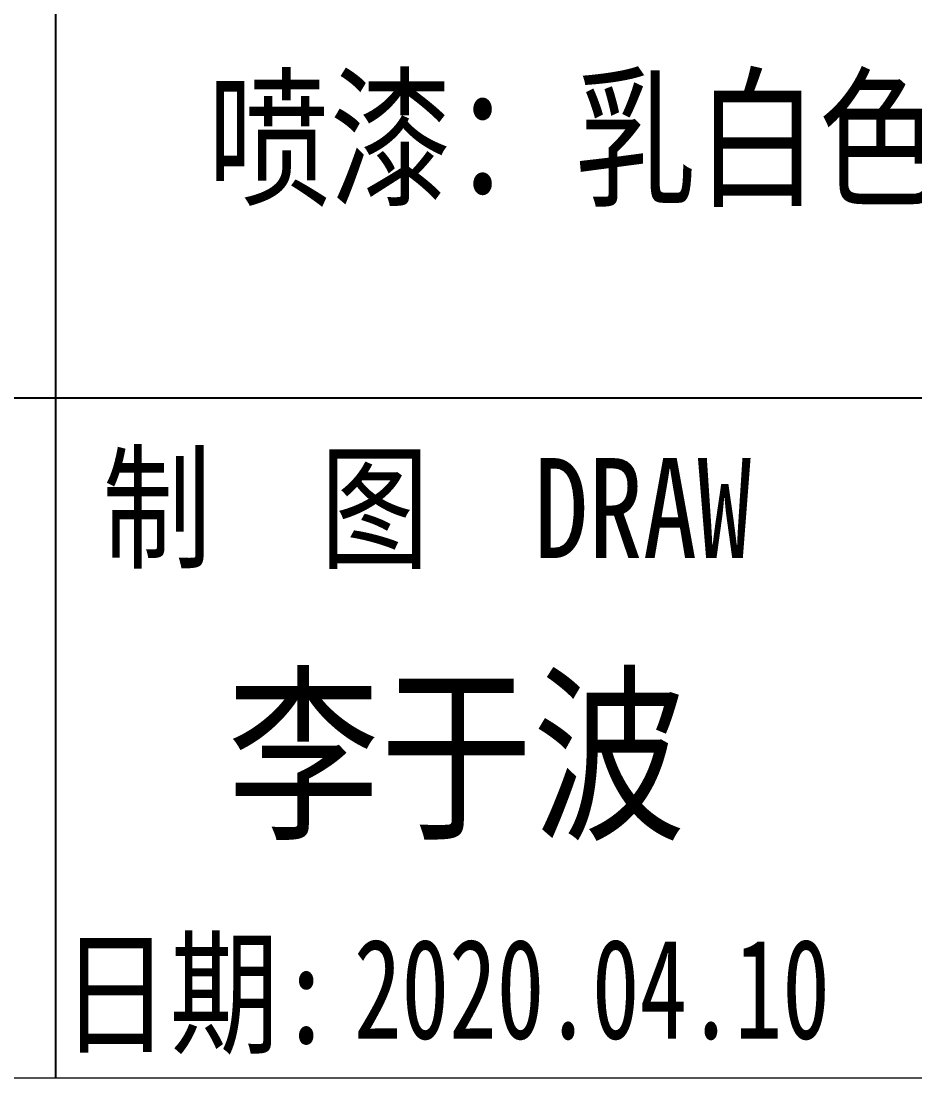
# Model space of a CAD drawing. Header units: millimetres. Extents: x -50143 to 104182, y -50696 to 54072.
# Drawn here: x -47211.64 to -47189.29, y 53491.05 to 53517.48 of the extents above; entities that cross this region are included whole.
import ezdxf
from ezdxf.enums import TextEntityAlignment as Align

# ---------------------------------------------------------------- set-up
doc = ezdxf.new("R2010")
doc.units = ezdxf.units.MM
doc.header["$LTSCALE"] = 0.5
doc.layers.add('图\\M+19E79\\M+195B6\\M+18E9A', color=7, linetype='Continuous')
doc.layers.add('表面处理', color=7, linetype='Continuous')
doc.layers.add('图框', color=7, linetype='Continuous', lineweight=18)
doc.styles.add('国标', font='simfang.ttf', dxfattribs={"width": 0.8})

# ---------------------------------------------------------------- blocks, each defined once
blk = doc.blocks.new('GZDEH零件A3图框V01版')
at = {"layer": '图\\M+19E79\\M+195B6\\M+18E9A', "color": 9}
for p, q in [((3114.17, -1802.211), (3114.17, -1815.961)), ((3181.99, -1815.961), (3092.49, -1815.961)), ((3114.17, -1815.961), (3114.17, -1832.961)), ((3114.17, -1815.961), (3114.17, -1832.961))]:
    blk.add_line(p, q, dxfattribs=at)
at = {"layer": '图框', "linetype": 'Continuous'}
blk.add_line((2882.49, -1832.961), (3272.49, -1832.961), dxfattribs=at)
at = {"layer": '图\\M+19E79\\M+195B6\\M+18E9A', "color": 9, "style": '国标', "width": 0.8}
for s, p in [('制  图', (3119.431, -1819.96)), ('日期:', (3117.713, -1832.097))]:
    blk.add_text(s, height=2.5, dxfattribs=at).set_placement(p, align=Align.CENTER)
blk.add_text(' DRAW', height=2.5, dxfattribs=at).set_placement((3124.776, -1819.96))
blk = doc.blocks.new('DEH A3')
at = {"layer": '图框'}
blk.add_blockref('GZDEH零件A3图框V01版', (-2857.49, 1846.461), dxfattribs=at)

msp = doc.modelspace()

# ---------------------------------------------------------------- block references
at = {"layer": '图框'}
msp.add_blockref('DEH A3', (-47467.466, 53477.549), dxfattribs=at)

# ---------------------------------------------------------------- texts
at = {"layer": '图\\M+19E79\\M+195B6\\M+18E9A', "color": 3, "style": '国标'}
for s, height, width, p in [('李于波', 3.5, 0.8, (-47206.488, 53497.365)), ('2020.04.10', 2.5, 0.7, (-47203.323, 53492.029))]:
    msp.add_text(s, height=height, dxfattribs=dict(at, width=width)).set_placement(p)
at = {"layer": '表面处理', "color": 3, "style": '国标', "width": 0.8}
msp.add_text('喷漆：乳白色 9001-Gream', height=2.8, dxfattribs=at).set_placement((-47189.432, 53513.138), align=Align.CENTER)

doc.saveas('drawing.dxf')
